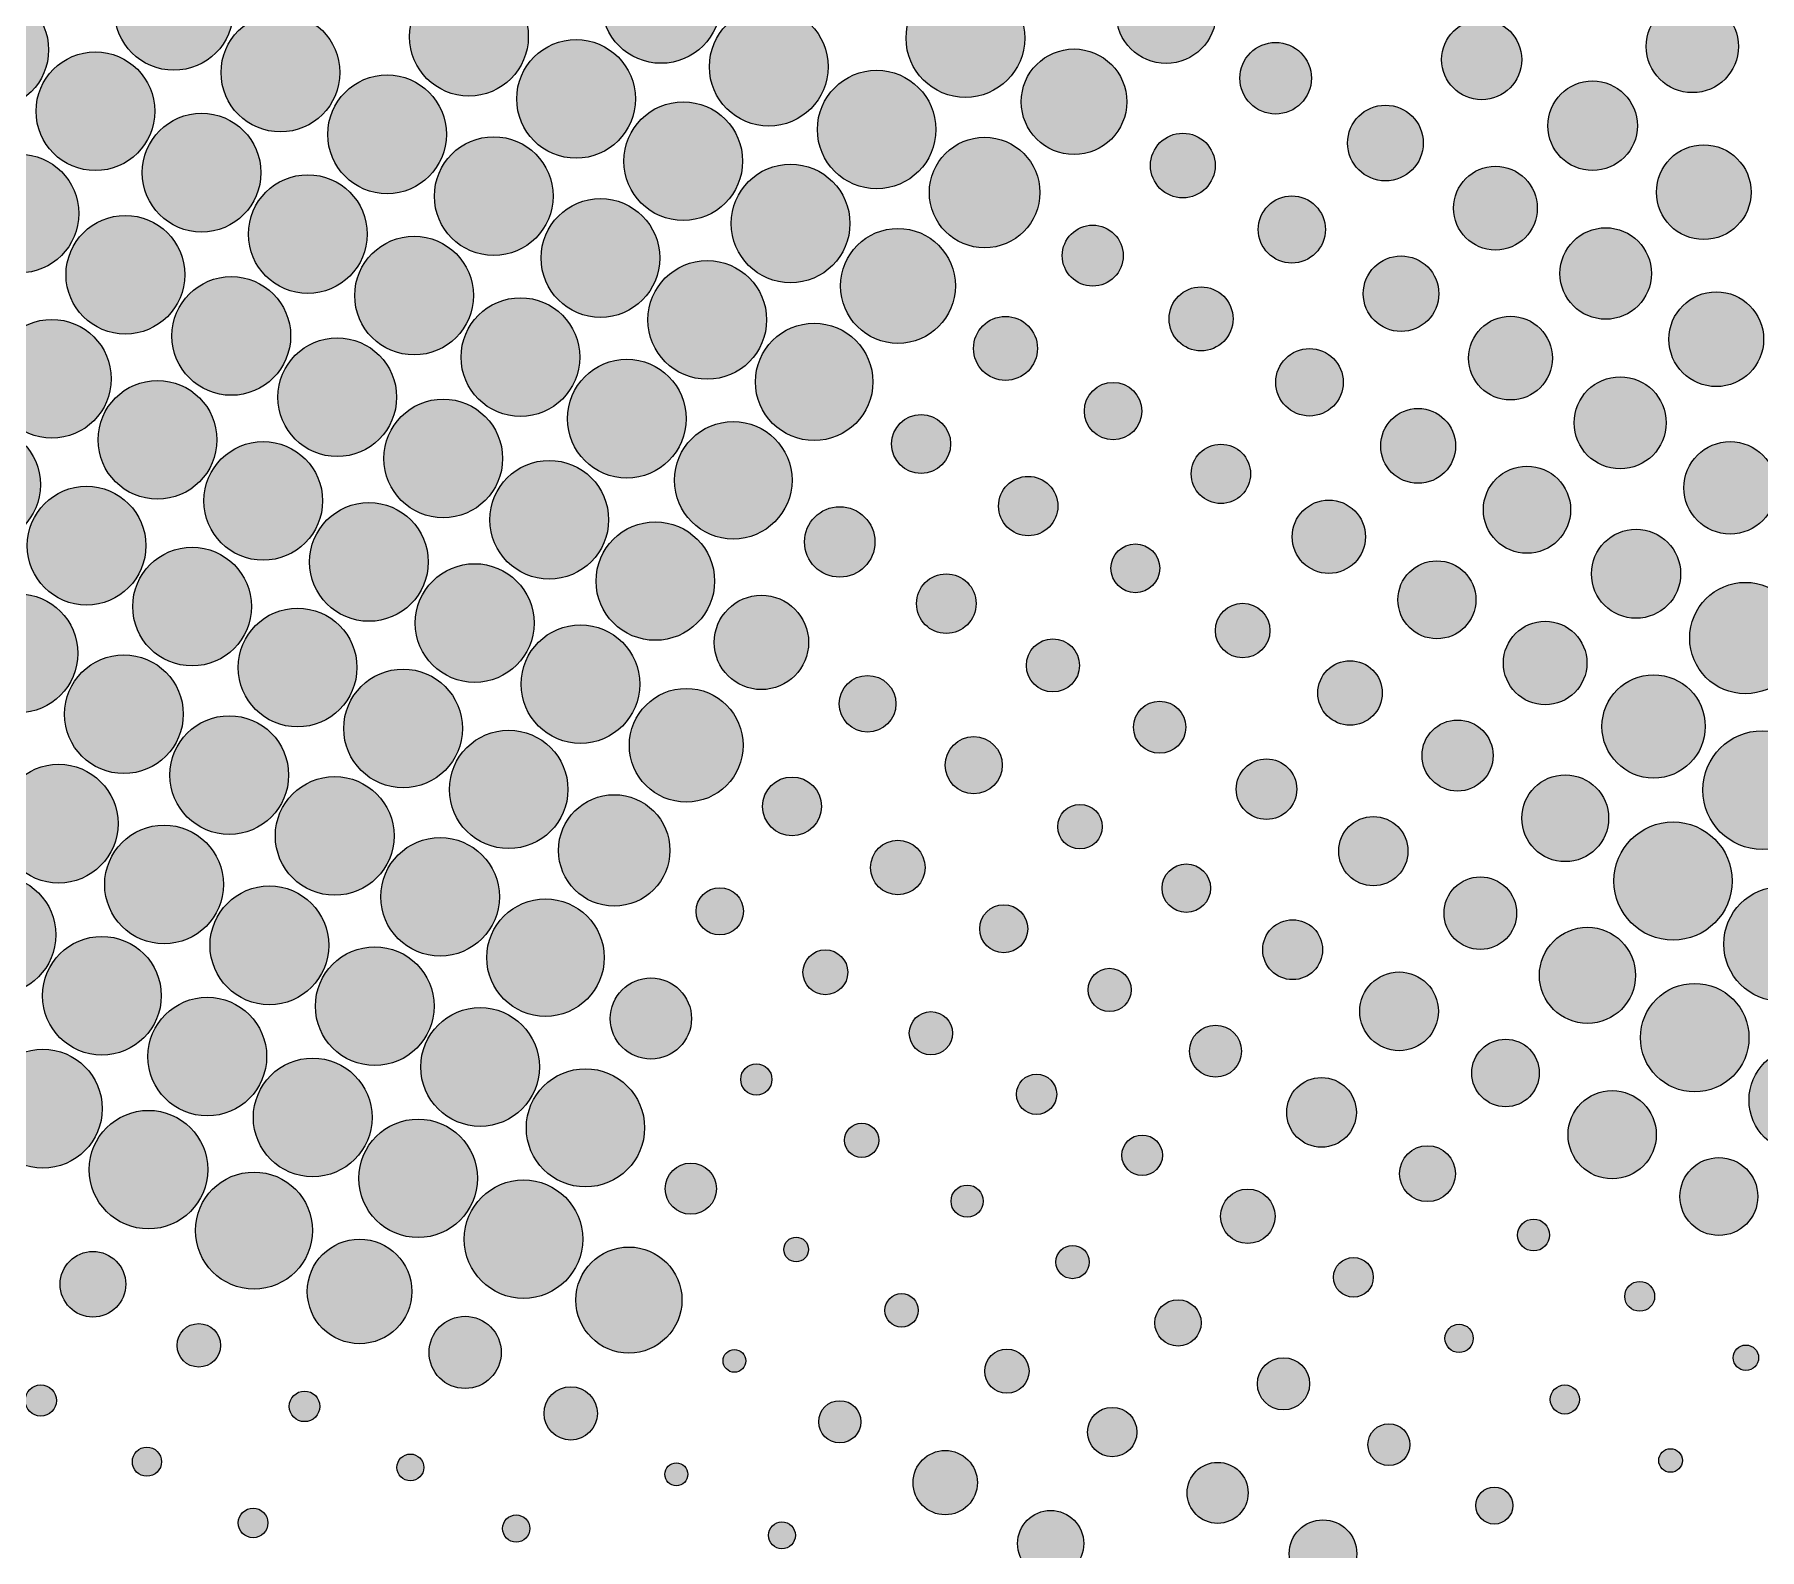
# Model space of a CAD drawing. Extents: x 3515 to 4006, y 175 to 667.
# Drawn here: x 3596.1 to 3666.5, y 485.6 to 547.4 of the extents above; entities that cross this region are included whole.
import ezdxf

# ---------------------------------------------------------------- set-up
doc = ezdxf.new("R2010")
doc.units = 0
doc.header["$MEASUREMENT"] = 0
doc.layers.add('Capa 1', color=7, linetype='Continuous', lineweight=0)

# ---------------------------------------------------------------- blocks, each defined once
blk = doc.blocks.new('Block_0')
at = {"layer": 'Capa 1', "true_color": 0x000000, "transparency": 33554687}
h = blk.add_hatch(color=18, dxfattribs=at)
h.dxf.hatch_style = 2
edge = h.paths.add_edge_path()
edge.add_arc((3621.676, 548.671), 2.421, 0, 360)
h = blk.add_hatch(color=18, dxfattribs=at)
h.dxf.hatch_style = 2
edge = h.paths.add_edge_path()
edge.add_arc((3601.806, 548.388), 2.421, 0, 360)
h = blk.add_hatch(color=18, dxfattribs=at)
h.dxf.hatch_style = 2
edge = h.paths.add_edge_path()
edge.add_arc((3642.278, 548.274), 2.031, 0, 360)
h = blk.add_hatch(color=18, dxfattribs=at)
h.dxf.hatch_style = 2
edge = h.paths.add_edge_path()
edge.add_arc((3613.841, 547.335), 2.421, 0, 360)
h = blk.add_hatch(color=18, dxfattribs=at)
h.dxf.hatch_style = 2
edge = h.paths.add_edge_path()
edge.add_arc((3634.091, 547.277), 2.418, 0, 360)
h = blk.add_hatch(color=18, dxfattribs=at)
h.dxf.hatch_style = 2
edge = h.paths.add_edge_path()
edge.add_arc((3594.273, 546.8), 2.421, 0, 360)
h = blk.add_hatch(color=18, dxfattribs=at)
h.dxf.hatch_style = 2
edge = h.paths.add_edge_path()
edge.add_arc((3606.152, 545.872), 2.421, 0, 360)
h = blk.add_hatch(color=18, dxfattribs=at)
h.dxf.hatch_style = 2
edge = h.paths.add_edge_path()
edge.add_arc((3626.071, 546.112), 2.421, 0, 360)
h = blk.add_hatch(color=18, dxfattribs=at)
h.dxf.hatch_style = 2
edge = h.paths.add_edge_path()
edge.add_arc((3663.744, 546.937), 1.883, 0, 360)
h = blk.add_hatch(color=18, dxfattribs=at)
h.dxf.hatch_style = 2
edge = h.paths.add_edge_path()
edge.add_arc((3655.151, 546.401), 1.635, 0, 360)
h = blk.add_hatch(color=18, dxfattribs=at)
h.dxf.hatch_style = 2
edge = h.paths.add_edge_path()
edge.add_arc((3618.21, 544.799), 2.421, 0, 360)
h = blk.add_hatch(color=18, dxfattribs=at)
h.dxf.hatch_style = 2
edge = h.paths.add_edge_path()
edge.add_arc((3638.522, 544.683), 2.152, 0, 360)
h = blk.add_hatch(color=18, dxfattribs=at)
h.dxf.hatch_style = 2
edge = h.paths.add_edge_path()
edge.add_arc((3646.746, 545.641), 1.46, 0, 360)
h = blk.add_hatch(color=18, dxfattribs=at)
h.dxf.hatch_style = 2
edge = h.paths.add_edge_path()
edge.add_arc((3598.603, 544.296), 2.421, 0, 360)
h = blk.add_hatch(color=18, dxfattribs=at)
h.dxf.hatch_style = 2
edge = h.paths.add_edge_path()
edge.add_arc((3610.501, 543.354), 2.421, 0, 360)
h = blk.add_hatch(color=18, dxfattribs=at)
h.dxf.hatch_style = 2
edge = h.paths.add_edge_path()
edge.add_arc((3630.47, 543.549), 2.416, 0, 360)
h = blk.add_hatch(color=18, dxfattribs=at)
h.dxf.hatch_style = 2
edge = h.paths.add_edge_path()
edge.add_arc((3659.674, 543.706), 1.826, 0, 360)
h = blk.add_hatch(color=18, dxfattribs=at)
h.dxf.hatch_style = 2
edge = h.paths.add_edge_path()
edge.add_arc((3622.583, 542.26), 2.421, 0, 360)
h = blk.add_hatch(color=18, dxfattribs=at)
h.dxf.hatch_style = 2
edge = h.paths.add_edge_path()
edge.add_arc((3602.935, 541.791), 2.421, 0, 360)
h = blk.add_hatch(color=18, dxfattribs=at)
h.dxf.hatch_style = 2
edge = h.paths.add_edge_path()
edge.add_arc((3651.224, 542.999), 1.544, 0, 360)
h = blk.add_hatch(color=18, dxfattribs=at)
h.dxf.hatch_style = 2
edge = h.paths.add_edge_path()
edge.add_arc((3614.851, 540.834), 2.421, 0, 360)
h = blk.add_hatch(color=18, dxfattribs=at)
h.dxf.hatch_style = 2
edge = h.paths.add_edge_path()
edge.add_arc((3634.875, 540.981), 2.255, 0, 360)
h = blk.add_hatch(color=18, dxfattribs=at)
h.dxf.hatch_style = 2
edge = h.paths.add_edge_path()
edge.add_arc((3642.96, 542.082), 1.319, 0, 360)
h = blk.add_hatch(color=18, dxfattribs=at)
h.dxf.hatch_style = 2
edge = h.paths.add_edge_path()
edge.add_arc((3595.506, 540.124), 2.421, 0, 360)
h = blk.add_hatch(color=18, dxfattribs=at)
h.dxf.hatch_style = 2
edge = h.paths.add_edge_path()
edge.add_arc((3664.209, 540.995), 1.931, 0, 360)
h = blk.add_hatch(color=18, dxfattribs=at)
h.dxf.hatch_style = 2
edge = h.paths.add_edge_path()
edge.add_arc((3626.96, 539.718), 2.42, 0, 360)
h = blk.add_hatch(color=18, dxfattribs=at)
h.dxf.hatch_style = 2
edge = h.paths.add_edge_path()
edge.add_arc((3655.711, 540.344), 1.708, 0, 360)
h = blk.add_hatch(color=18, dxfattribs=at)
h.dxf.hatch_style = 2
edge = h.paths.add_edge_path()
edge.add_arc((3607.268, 539.285), 2.421, 0, 360)
h = blk.add_hatch(color=18, dxfattribs=at)
h.dxf.hatch_style = 2
edge = h.paths.add_edge_path()
edge.add_arc((3619.205, 538.311), 2.421, 0, 360)
h = blk.add_hatch(color=18, dxfattribs=at)
h.dxf.hatch_style = 2
edge = h.paths.add_edge_path()
edge.add_arc((3647.406, 539.473), 1.369, 0, 360)
h = blk.add_hatch(color=18, dxfattribs=at)
h.dxf.hatch_style = 2
edge = h.paths.add_edge_path()
edge.add_arc((3599.826, 537.628), 2.421, 0, 360)
h = blk.add_hatch(color=18, dxfattribs=at)
h.dxf.hatch_style = 2
edge = h.paths.add_edge_path()
edge.add_arc((3611.603, 536.777), 2.421, 0, 360)
h = blk.add_hatch(color=18, dxfattribs=at)
h.dxf.hatch_style = 2
edge = h.paths.add_edge_path()
edge.add_arc((3631.341, 537.172), 2.343, 0, 360)
h = blk.add_hatch(color=18, dxfattribs=at)
h.dxf.hatch_style = 2
edge = h.paths.add_edge_path()
edge.add_arc((3639.286, 538.407), 1.243, 0, 360)
h = blk.add_hatch(color=18, dxfattribs=at)
h.dxf.hatch_style = 2
edge = h.paths.add_edge_path()
edge.add_arc((3660.21, 537.678), 1.866, 0, 360)
h = blk.add_hatch(color=18, dxfattribs=at)
h.dxf.hatch_style = 2
edge = h.paths.add_edge_path()
edge.add_arc((3651.861, 536.855), 1.54, 0, 360)
h = blk.add_hatch(color=18, dxfattribs=at)
h.dxf.hatch_style = 2
edge = h.paths.add_edge_path()
edge.add_arc((3623.562, 535.786), 2.42, 0, 360)
h = blk.add_hatch(color=18, dxfattribs=at)
h.dxf.hatch_style = 2
edge = h.paths.add_edge_path()
edge.add_arc((3604.147, 535.131), 2.421, 0, 360)
h = blk.add_hatch(color=18, dxfattribs=at)
h.dxf.hatch_style = 2
edge = h.paths.add_edge_path()
edge.add_arc((3643.703, 535.828), 1.305, 0, 360)
h = blk.add_hatch(color=18, dxfattribs=at)
h.dxf.hatch_style = 2
edge = h.paths.add_edge_path()
edge.add_arc((3664.72, 534.997), 1.932, 0, 360)
h = blk.add_hatch(color=18, dxfattribs=at)
h.dxf.hatch_style = 2
edge = h.paths.add_edge_path()
edge.add_arc((3615.941, 534.268), 2.421, 0, 360)
h = blk.add_hatch(color=18, dxfattribs=at)
h.dxf.hatch_style = 2
edge = h.paths.add_edge_path()
edge.add_arc((3596.827, 533.384), 2.421, 0, 360)
h = blk.add_hatch(color=18, dxfattribs=at)
h.dxf.hatch_style = 2
edge = h.paths.add_edge_path()
edge.add_arc((3627.922, 533.258), 2.395, 0, 360)
h = blk.add_hatch(color=18, dxfattribs=at)
h.dxf.hatch_style = 2
edge = h.paths.add_edge_path()
edge.add_arc((3635.726, 534.622), 1.304, 0, 360)
h = blk.add_hatch(color=18, dxfattribs=at)
h.dxf.hatch_style = 2
edge = h.paths.add_edge_path()
edge.add_arc((3656.325, 534.227), 1.707, 0, 360)
h = blk.add_hatch(color=18, dxfattribs=at)
h.dxf.hatch_style = 2
edge = h.paths.add_edge_path()
edge.add_arc((3608.468, 532.633), 2.421, 0, 360)
h = blk.add_hatch(color=18, dxfattribs=at)
h.dxf.hatch_style = 2
edge = h.paths.add_edge_path()
edge.add_arc((3620.28, 531.757), 2.421, 0, 360)
h = blk.add_hatch(color=18, dxfattribs=at)
h.dxf.hatch_style = 2
edge = h.paths.add_edge_path()
edge.add_arc((3648.127, 533.241), 1.375, 0, 360)
h = blk.add_hatch(color=18, dxfattribs=at)
h.dxf.hatch_style = 2
edge = h.paths.add_edge_path()
edge.add_arc((3660.799, 531.588), 1.877, 0, 360)
h = blk.add_hatch(color=18, dxfattribs=at)
h.dxf.hatch_style = 2
edge = h.paths.add_edge_path()
edge.add_arc((3601.137, 530.894), 2.421, 0, 360)
h = blk.add_hatch(color=18, dxfattribs=at)
h.dxf.hatch_style = 2
edge = h.paths.add_edge_path()
edge.add_arc((3640.117, 532.067), 1.172, 0, 360)
h = blk.add_hatch(color=18, dxfattribs=at)
h.dxf.hatch_style = 2
edge = h.paths.add_edge_path()
edge.add_arc((3612.792, 530.134), 2.421, 0, 360)
h = blk.add_hatch(color=18, dxfattribs=at)
h.dxf.hatch_style = 2
edge = h.paths.add_edge_path()
edge.add_arc((3652.558, 530.647), 1.527, 0, 360)
h = blk.add_hatch(color=18, dxfattribs=at)
h.dxf.hatch_style = 2
edge = h.paths.add_edge_path()
edge.add_arc((3593.94, 529.063), 2.421, 0, 360)
h = blk.add_hatch(color=18, dxfattribs=at)
h.dxf.hatch_style = 2
edge = h.paths.add_edge_path()
edge.add_arc((3624.621, 529.245), 2.397, 0, 360)
h = blk.add_hatch(color=18, dxfattribs=at)
h.dxf.hatch_style = 2
edge = h.paths.add_edge_path()
edge.add_arc((3632.285, 530.728), 1.203, 0, 360)
h = blk.add_hatch(color=18, dxfattribs=at)
h.dxf.hatch_style = 2
edge = h.paths.add_edge_path()
edge.add_arc((3605.449, 528.404), 2.421, 0, 360)
h = blk.add_hatch(color=18, dxfattribs=at)
h.dxf.hatch_style = 2
edge = h.paths.add_edge_path()
edge.add_arc((3644.513, 529.507), 1.209, 0, 360)
h = blk.add_hatch(color=18, dxfattribs=at)
h.dxf.hatch_style = 2
edge = h.paths.add_edge_path()
edge.add_arc((3665.283, 528.937), 1.885, 0, 360)
h = blk.add_hatch(color=18, dxfattribs=at)
h.dxf.hatch_style = 2
edge = h.paths.add_edge_path()
edge.add_arc((3617.116, 527.635), 2.421, 0, 360)
h = blk.add_hatch(color=18, dxfattribs=at)
h.dxf.hatch_style = 2
edge = h.paths.add_edge_path()
edge.add_arc((3636.652, 528.194), 1.21, 0, 360)
h = blk.add_hatch(color=18, dxfattribs=at)
h.dxf.hatch_style = 2
edge = h.paths.add_edge_path()
edge.add_arc((3656.998, 528.044), 1.778, 0, 360)
h = blk.add_hatch(color=18, dxfattribs=at)
h.dxf.hatch_style = 2
edge = h.paths.add_edge_path()
edge.add_arc((3598.243, 526.578), 2.421, 0, 360)
h = blk.add_hatch(color=18, dxfattribs=at)
h.dxf.hatch_style = 2
edge = h.paths.add_edge_path()
edge.add_arc((3648.915, 526.941), 1.495, 0, 360)
h = blk.add_hatch(color=18, dxfattribs=at)
h.dxf.hatch_style = 2
edge = h.paths.add_edge_path()
edge.add_arc((3609.761, 525.913), 2.421, 0, 360)
h = blk.add_hatch(color=18, dxfattribs=at)
h.dxf.hatch_style = 2
edge = h.paths.add_edge_path()
edge.add_arc((3628.965, 526.73), 1.437, 0, 360)
h = blk.add_hatch(color=18, dxfattribs=at)
h.dxf.hatch_style = 2
edge = h.paths.add_edge_path()
edge.add_arc((3621.442, 525.134), 2.417, 0, 360)
h = blk.add_hatch(color=18, dxfattribs=at)
h.dxf.hatch_style = 2
edge = h.paths.add_edge_path()
edge.add_arc((3661.447, 525.432), 1.818, 0, 360)
h = blk.add_hatch(color=18, dxfattribs=at)
h.dxf.hatch_style = 2
edge = h.paths.add_edge_path()
edge.add_arc((3602.547, 524.093), 2.421, 0, 360)
h = blk.add_hatch(color=18, dxfattribs=at)
h.dxf.hatch_style = 2
edge = h.paths.add_edge_path()
edge.add_arc((3641.023, 525.656), 0.996, 0, 360)
h = blk.add_hatch(color=18, dxfattribs=at)
h.dxf.hatch_style = 2
edge = h.paths.add_edge_path()
edge.add_arc((3614.074, 523.422), 2.421, 0, 360)
h = blk.add_hatch(color=18, dxfattribs=at)
h.dxf.hatch_style = 2
edge = h.paths.add_edge_path()
edge.add_arc((3653.324, 524.37), 1.59, 0, 360)
h = blk.add_hatch(color=18, dxfattribs=at)
h.dxf.hatch_style = 2
edge = h.paths.add_edge_path()
edge.add_arc((3633.312, 524.213), 1.215, 0, 360)
h = blk.add_hatch(color=18, dxfattribs=at)
h.dxf.hatch_style = 2
edge = h.paths.add_edge_path()
edge.add_arc((3665.905, 522.81), 2.271, 0, 360)
h = blk.add_hatch(color=18, dxfattribs=at)
h.dxf.hatch_style = 2
edge = h.paths.add_edge_path()
edge.add_arc((3595.466, 522.186), 2.421, 0, 360)
h = blk.add_hatch(color=18, dxfattribs=at)
h.dxf.hatch_style = 2
edge = h.paths.add_edge_path()
edge.add_arc((3625.77, 522.632), 1.924, 0, 360)
h = blk.add_hatch(color=18, dxfattribs=at)
h.dxf.hatch_style = 2
edge = h.paths.add_edge_path()
edge.add_arc((3645.399, 523.115), 1.112, 0, 360)
h = blk.add_hatch(color=18, dxfattribs=at)
h.dxf.hatch_style = 2
edge = h.paths.add_edge_path()
edge.add_arc((3606.851, 521.608), 2.421, 0, 360)
h = blk.add_hatch(color=18, dxfattribs=at)
h.dxf.hatch_style = 2
edge = h.paths.add_edge_path()
edge.add_arc((3618.388, 520.93), 2.418, 0, 360)
h = blk.add_hatch(color=18, dxfattribs=at)
h.dxf.hatch_style = 2
edge = h.paths.add_edge_path()
edge.add_arc((3657.739, 521.791), 1.703, 0, 360)
h = blk.add_hatch(color=18, dxfattribs=at)
h.dxf.hatch_style = 2
edge = h.paths.add_edge_path()
edge.add_arc((3599.765, 519.704), 2.421, 0, 360)
h = blk.add_hatch(color=18, dxfattribs=at)
h.dxf.hatch_style = 2
edge = h.paths.add_edge_path()
edge.add_arc((3637.661, 521.694), 1.083, 0, 360)
h = blk.add_hatch(color=18, dxfattribs=at)
h.dxf.hatch_style = 2
edge = h.paths.add_edge_path()
edge.add_arc((3611.156, 519.122), 2.421, 0, 360)
h = blk.add_hatch(color=18, dxfattribs=at)
h.dxf.hatch_style = 2
edge = h.paths.add_edge_path()
edge.add_arc((3649.78, 520.569), 1.314, 0, 360)
h = blk.add_hatch(color=18, dxfattribs=at)
h.dxf.hatch_style = 2
edge = h.paths.add_edge_path()
edge.add_arc((3622.703, 518.437), 2.32, 0, 360)
h = blk.add_hatch(color=18, dxfattribs=at)
h.dxf.hatch_style = 2
edge = h.paths.add_edge_path()
edge.add_arc((3630.1, 520.128), 1.157, 0, 360)
h = blk.add_hatch(color=18, dxfattribs=at)
h.dxf.hatch_style = 2
edge = h.paths.add_edge_path()
edge.add_arc((3662.163, 519.205), 2.107, 0, 360)
h = blk.add_hatch(color=18, dxfattribs=at)
h.dxf.hatch_style = 2
edge = h.paths.add_edge_path()
edge.add_arc((3642.014, 519.172), 1.064, 0, 360)
h = blk.add_hatch(color=18, dxfattribs=at)
h.dxf.hatch_style = 2
edge = h.paths.add_edge_path()
edge.add_arc((3604.064, 517.222), 2.421, 0, 360)
h = blk.add_hatch(color=18, dxfattribs=at)
h.dxf.hatch_style = 2
edge = h.paths.add_edge_path()
edge.add_arc((3654.166, 518.018), 1.449, 0, 360)
h = blk.add_hatch(color=18, dxfattribs=at)
h.dxf.hatch_style = 2
edge = h.paths.add_edge_path()
edge.add_arc((3615.461, 516.636), 2.415, 0, 360)
h = blk.add_hatch(color=18, dxfattribs=at)
h.dxf.hatch_style = 2
edge = h.paths.add_edge_path()
edge.add_arc((3634.431, 517.624), 1.164, 0, 360)
h = blk.add_hatch(color=18, dxfattribs=at)
h.dxf.hatch_style = 2
edge = h.paths.add_edge_path()
edge.add_arc((3666.595, 516.61), 2.42, 0, 360)
h = blk.add_hatch(color=18, dxfattribs=at)
h.dxf.hatch_style = 2
edge = h.paths.add_edge_path()
edge.add_arc((3646.371, 516.647), 1.235, 0, 360)
h = blk.add_hatch(color=18, dxfattribs=at)
h.dxf.hatch_style = 2
edge = h.paths.add_edge_path()
edge.add_arc((3597.105, 515.24), 2.421, 0, 360)
h = blk.add_hatch(color=18, dxfattribs=at)
h.dxf.hatch_style = 2
edge = h.paths.add_edge_path()
edge.add_arc((3658.558, 515.462), 1.771, 0, 360)
h = blk.add_hatch(color=18, dxfattribs=at)
h.dxf.hatch_style = 2
edge = h.paths.add_edge_path()
edge.add_arc((3608.364, 514.739), 2.421, 0, 360)
h = blk.add_hatch(color=18, dxfattribs=at)
h.dxf.hatch_style = 2
edge = h.paths.add_edge_path()
edge.add_arc((3627.019, 515.944), 1.198, 0, 360)
h = blk.add_hatch(color=18, dxfattribs=at)
h.dxf.hatch_style = 2
edge = h.paths.add_edge_path()
edge.add_arc((3619.766, 514.15), 2.272, 0, 360)
h = blk.add_hatch(color=18, dxfattribs=at)
h.dxf.hatch_style = 2
edge = h.paths.add_edge_path()
edge.add_arc((3638.765, 515.117), 0.905, 0, 360)
h = blk.add_hatch(color=18, dxfattribs=at)
h.dxf.hatch_style = 2
edge = h.paths.add_edge_path()
edge.add_arc((3601.403, 512.759), 2.421, 0, 360)
h = blk.add_hatch(color=18, dxfattribs=at)
h.dxf.hatch_style = 2
edge = h.paths.add_edge_path()
edge.add_arc((3650.731, 514.119), 1.412, 0, 360)
h = blk.add_hatch(color=18, dxfattribs=at)
h.dxf.hatch_style = 2
edge = h.paths.add_edge_path()
edge.add_arc((3662.956, 512.9), 2.411, 0, 360)
h = blk.add_hatch(color=18, dxfattribs=at)
h.dxf.hatch_style = 2
edge = h.paths.add_edge_path()
edge.add_arc((3612.663, 512.257), 2.417, 0, 360)
h = blk.add_hatch(color=18, dxfattribs=at)
h.dxf.hatch_style = 2
edge = h.paths.add_edge_path()
edge.add_arc((3631.335, 513.45), 1.112, 0, 360)
h = blk.add_hatch(color=18, dxfattribs=at)
h.dxf.hatch_style = 2
edge = h.paths.add_edge_path()
edge.add_arc((3594.569, 510.704), 2.421, 0, 360)
h = blk.add_hatch(color=18, dxfattribs=at)
h.dxf.hatch_style = 2
edge = h.paths.add_edge_path()
edge.add_arc((3643.1, 512.609), 0.989, 0, 360)
h = blk.add_hatch(color=18, dxfattribs=at)
h.dxf.hatch_style = 2
edge = h.paths.add_edge_path()
edge.add_arc((3655.095, 511.588), 1.481, 0, 360)
h = blk.add_hatch(color=18, dxfattribs=at)
h.dxf.hatch_style = 2
edge = h.paths.add_edge_path()
edge.add_arc((3605.7, 510.277), 2.421, 0, 360)
h = blk.add_hatch(color=18, dxfattribs=at)
h.dxf.hatch_style = 2
edge = h.paths.add_edge_path()
edge.add_arc((3624.072, 511.664), 0.965, 0, 360)
h = blk.add_hatch(color=18, dxfattribs=at)
h.dxf.hatch_style = 2
edge = h.paths.add_edge_path()
edge.add_arc((3667.362, 510.331), 2.337, 0, 360)
h = blk.add_hatch(color=18, dxfattribs=at)
h.dxf.hatch_style = 2
edge = h.paths.add_edge_path()
edge.add_arc((3616.963, 509.775), 2.395, 0, 360)
h = blk.add_hatch(color=18, dxfattribs=at)
h.dxf.hatch_style = 2
edge = h.paths.add_edge_path()
edge.add_arc((3635.654, 510.955), 0.98, 0, 360)
h = blk.add_hatch(color=18, dxfattribs=at)
h.dxf.hatch_style = 2
edge = h.paths.add_edge_path()
edge.add_arc((3647.439, 510.099), 1.221, 0, 360)
h = blk.add_hatch(color=18, dxfattribs=at)
h.dxf.hatch_style = 2
edge = h.paths.add_edge_path()
edge.add_arc((3659.464, 509.052), 1.96, 0, 360)
h = blk.add_hatch(color=18, dxfattribs=at)
h.dxf.hatch_style = 2
edge = h.paths.add_edge_path()
edge.add_arc((3598.868, 508.222), 2.421, 0, 360)
h = blk.add_hatch(color=18, dxfattribs=at)
h.dxf.hatch_style = 2
edge = h.paths.add_edge_path()
edge.add_arc((3609.998, 507.796), 2.421, 0, 360)
h = blk.add_hatch(color=18, dxfattribs=at)
h.dxf.hatch_style = 2
edge = h.paths.add_edge_path()
edge.add_arc((3628.378, 509.177), 0.915, 0, 360)
h = blk.add_hatch(color=18, dxfattribs=at)
h.dxf.hatch_style = 2
edge = h.paths.add_edge_path()
edge.add_arc((3621.262, 507.292), 1.657, 0, 360)
h = blk.add_hatch(color=18, dxfattribs=at)
h.dxf.hatch_style = 2
edge = h.paths.add_edge_path()
edge.add_arc((3639.973, 508.459), 0.881, 0, 360)
h = blk.add_hatch(color=18, dxfattribs=at)
h.dxf.hatch_style = 2
edge = h.paths.add_edge_path()
edge.add_arc((3651.78, 507.586), 1.605, 0, 360)
h = blk.add_hatch(color=18, dxfattribs=at)
h.dxf.hatch_style = 2
edge = h.paths.add_edge_path()
edge.add_arc((3663.839, 506.512), 2.213, 0, 360)
h = blk.add_hatch(color=18, dxfattribs=at)
h.dxf.hatch_style = 2
edge = h.paths.add_edge_path()
edge.add_arc((3603.168, 505.74), 2.421, 0, 360)
h = blk.add_hatch(color=18, dxfattribs=at)
h.dxf.hatch_style = 2
edge = h.paths.add_edge_path()
edge.add_arc((3614.296, 505.315), 2.42, 0, 360)
h = blk.add_hatch(color=18, dxfattribs=at)
h.dxf.hatch_style = 2
edge = h.paths.add_edge_path()
edge.add_arc((3632.685, 506.69), 0.882, 0, 360)
h = blk.add_hatch(color=18, dxfattribs=at)
h.dxf.hatch_style = 2
edge = h.paths.add_edge_path()
edge.add_arc((3644.294, 505.962), 1.06, 0, 360)
h = blk.add_hatch(color=18, dxfattribs=at)
h.dxf.hatch_style = 2
edge = h.paths.add_edge_path()
edge.add_arc((3596.463, 503.615), 2.421, 0, 360)
h = blk.add_hatch(color=18, dxfattribs=at)
h.dxf.hatch_style = 2
edge = h.paths.add_edge_path()
edge.add_arc((3656.124, 505.071), 1.377, 0, 360)
h = blk.add_hatch(color=18, dxfattribs=at)
h.dxf.hatch_style = 2
edge = h.paths.add_edge_path()
edge.add_arc((3668.219, 503.966), 2.163, 0, 360)
h = blk.add_hatch(color=18, dxfattribs=at)
h.dxf.hatch_style = 2
edge = h.paths.add_edge_path()
edge.add_arc((3607.467, 503.257), 2.421, 0, 360)
h = blk.add_hatch(color=18, dxfattribs=at)
h.dxf.hatch_style = 2
edge = h.paths.add_edge_path()
edge.add_arc((3618.593, 502.834), 2.411, 0, 360)
h = blk.add_hatch(color=18, dxfattribs=at)
h.dxf.hatch_style = 2
edge = h.paths.add_edge_path()
edge.add_arc((3625.562, 504.809), 0.637, 0, 360)
h = blk.add_hatch(color=18, dxfattribs=at)
h.dxf.hatch_style = 2
edge = h.paths.add_edge_path()
edge.add_arc((3636.993, 504.202), 0.821, 0, 360)
h = blk.add_hatch(color=18, dxfattribs=at)
h.dxf.hatch_style = 2
edge = h.paths.add_edge_path()
edge.add_arc((3648.617, 503.464), 1.421, 0, 360)
h = blk.add_hatch(color=18, dxfattribs=at)
h.dxf.hatch_style = 2
edge = h.paths.add_edge_path()
edge.add_arc((3660.472, 502.554), 1.8, 0, 360)
h = blk.add_hatch(color=18, dxfattribs=at)
h.dxf.hatch_style = 2
edge = h.paths.add_edge_path()
edge.add_arc((3600.768, 501.13), 2.417, 0, 360)
h = blk.add_hatch(color=18, dxfattribs=at)
h.dxf.hatch_style = 2
edge = h.paths.add_edge_path()
edge.add_arc((3611.767, 500.775), 2.417, 0, 360)
h = blk.add_hatch(color=18, dxfattribs=at)
h.dxf.hatch_style = 2
edge = h.paths.add_edge_path()
edge.add_arc((3629.862, 502.327), 0.697, 0, 360)
h = blk.add_hatch(color=18, dxfattribs=at)
h.dxf.hatch_style = 2
edge = h.paths.add_edge_path()
edge.add_arc((3641.301, 501.714), 0.827, 0, 360)
h = blk.add_hatch(color=18, dxfattribs=at)
h.dxf.hatch_style = 2
edge = h.paths.add_edge_path()
edge.add_arc((3652.941, 500.964), 1.141, 0, 360)
h = blk.add_hatch(color=18, dxfattribs=at)
h.dxf.hatch_style = 2
edge = h.paths.add_edge_path()
edge.add_arc((3605.073, 498.645), 2.386, 0, 360)
h = blk.add_hatch(color=18, dxfattribs=at)
h.dxf.hatch_style = 2
edge = h.paths.add_edge_path()
edge.add_arc((3622.891, 500.352), 1.045, 0, 360)
h = blk.add_hatch(color=18, dxfattribs=at)
h.dxf.hatch_style = 2
edge = h.paths.add_edge_path()
edge.add_arc((3664.824, 500.033), 1.587, 0, 360)
h = blk.add_hatch(color=18, dxfattribs=at)
h.dxf.hatch_style = 2
edge = h.paths.add_edge_path()
edge.add_arc((3616.067, 498.293), 2.415, 0, 360)
h = blk.add_hatch(color=18, dxfattribs=at)
h.dxf.hatch_style = 2
edge = h.paths.add_edge_path()
edge.add_arc((3634.162, 499.844), 0.657, 0, 360)
h = blk.add_hatch(color=18, dxfattribs=at)
h.dxf.hatch_style = 2
edge = h.paths.add_edge_path()
edge.add_arc((3645.61, 499.226), 1.111, 0, 360)
h = blk.add_hatch(color=18, dxfattribs=at)
h.dxf.hatch_style = 2
edge = h.paths.add_edge_path()
edge.add_arc((3657.267, 498.463), 0.651, 0, 360)
h = blk.add_hatch(color=18, dxfattribs=at)
h.dxf.hatch_style = 2
edge = h.paths.add_edge_path()
edge.add_arc((3609.379, 496.16), 2.131, 0, 360)
h = blk.add_hatch(color=18, dxfattribs=at)
h.dxf.hatch_style = 2
edge = h.paths.add_edge_path()
edge.add_arc((3627.188, 497.871), 0.501, 0, 360)
h = blk.add_hatch(color=18, dxfattribs=at)
h.dxf.hatch_style = 2
edge = h.paths.add_edge_path()
edge.add_arc((3598.504, 496.453), 1.339, 0, 360)
h = blk.add_hatch(color=18, dxfattribs=at)
h.dxf.hatch_style = 2
edge = h.paths.add_edge_path()
edge.add_arc((3620.366, 495.81), 2.163, 0, 360)
h = blk.add_hatch(color=18, dxfattribs=at)
h.dxf.hatch_style = 2
edge = h.paths.add_edge_path()
edge.add_arc((3638.463, 497.361), 0.679, 0, 360)
h = blk.add_hatch(color=18, dxfattribs=at)
h.dxf.hatch_style = 2
edge = h.paths.add_edge_path()
edge.add_arc((3649.919, 496.737), 0.81, 0, 360)
h = blk.add_hatch(color=18, dxfattribs=at)
h.dxf.hatch_style = 2
edge = h.paths.add_edge_path()
edge.add_arc((3631.486, 495.39), 0.681, 0, 360)
h = blk.add_hatch(color=18, dxfattribs=at)
h.dxf.hatch_style = 2
edge = h.paths.add_edge_path()
edge.add_arc((3661.596, 495.96), 0.609, 0, 360)
h = blk.add_hatch(color=18, dxfattribs=at)
h.dxf.hatch_style = 2
edge = h.paths.add_edge_path()
edge.add_arc((3642.763, 494.878), 0.944, 0, 360)
h = blk.add_hatch(color=18, dxfattribs=at)
h.dxf.hatch_style = 2
edge = h.paths.add_edge_path()
edge.add_arc((3602.819, 493.963), 0.887, 0, 360)
h = blk.add_hatch(color=18, dxfattribs=at)
h.dxf.hatch_style = 2
edge = h.paths.add_edge_path()
edge.add_arc((3613.685, 493.674), 1.472, 0, 360)
h = blk.add_hatch(color=18, dxfattribs=at)
h.dxf.hatch_style = 2
edge = h.paths.add_edge_path()
edge.add_arc((3654.23, 494.247), 0.577, 0, 360)
h = blk.add_hatch(color=18, dxfattribs=at)
h.dxf.hatch_style = 2
edge = h.paths.add_edge_path()
edge.add_arc((3665.927, 493.456), 0.519, 0, 360)
h = blk.add_hatch(color=18, dxfattribs=at)
h.dxf.hatch_style = 2
edge = h.paths.add_edge_path()
edge.add_arc((3624.666, 493.328), 0.462, 0, 360)
h = blk.add_hatch(color=18, dxfattribs=at)
h.dxf.hatch_style = 2
edge = h.paths.add_edge_path()
edge.add_arc((3635.784, 492.909), 0.903, 0, 360)
h = blk.add_hatch(color=18, dxfattribs=at)
h.dxf.hatch_style = 2
edge = h.paths.add_edge_path()
edge.add_arc((3647.064, 492.395), 1.064, 0, 360)
h = blk.add_hatch(color=18, dxfattribs=at)
h.dxf.hatch_style = 2
edge = h.paths.add_edge_path()
edge.add_arc((3596.376, 491.712), 0.639, 0, 360)
h = blk.add_hatch(color=18, dxfattribs=at)
h.dxf.hatch_style = 2
edge = h.paths.add_edge_path()
edge.add_arc((3607.135, 491.473), 0.623, 0, 360)
h = blk.add_hatch(color=18, dxfattribs=at)
h.dxf.hatch_style = 2
edge = h.paths.add_edge_path()
edge.add_arc((3617.992, 491.188), 1.087, 0, 360)
h = blk.add_hatch(color=18, dxfattribs=at)
h.dxf.hatch_style = 2
edge = h.paths.add_edge_path()
edge.add_arc((3658.542, 491.756), 0.594, 0, 360)
h = blk.add_hatch(color=18, dxfattribs=at)
h.dxf.hatch_style = 2
edge = h.paths.add_edge_path()
edge.add_arc((3628.967, 490.845), 0.861, 0, 360)
h = blk.add_hatch(color=18, dxfattribs=at)
h.dxf.hatch_style = 2
edge = h.paths.add_edge_path()
edge.add_arc((3640.081, 490.427), 1.006, 0, 360)
h = blk.add_hatch(color=18, dxfattribs=at)
h.dxf.hatch_style = 2
edge = h.paths.add_edge_path()
edge.add_arc((3651.365, 489.912), 0.855, 0, 360)
h = blk.add_hatch(color=18, dxfattribs=at)
h.dxf.hatch_style = 2
edge = h.paths.add_edge_path()
edge.add_arc((3600.705, 489.216), 0.594, 0, 360)
h = blk.add_hatch(color=18, dxfattribs=at)
h.dxf.hatch_style = 2
edge = h.paths.add_edge_path()
edge.add_arc((3662.854, 489.265), 0.481, 0, 360)
h = blk.add_hatch(color=18, dxfattribs=at)
h.dxf.hatch_style = 2
edge = h.paths.add_edge_path()
edge.add_arc((3611.452, 488.982), 0.547, 0, 360)
h = blk.add_hatch(color=18, dxfattribs=at)
h.dxf.hatch_style = 2
edge = h.paths.add_edge_path()
edge.add_arc((3622.3, 488.702), 0.466, 0, 360)
h = blk.add_hatch(color=18, dxfattribs=at)
h.dxf.hatch_style = 2
edge = h.paths.add_edge_path()
edge.add_arc((3633.267, 488.362), 1.312, 0, 360)
h = blk.add_hatch(color=18, dxfattribs=at)
h.dxf.hatch_style = 2
edge = h.paths.add_edge_path()
edge.add_arc((3644.379, 487.946), 1.244, 0, 360)
h = blk.add_hatch(color=18, dxfattribs=at)
h.dxf.hatch_style = 2
edge = h.paths.add_edge_path()
edge.add_arc((3655.666, 487.428), 0.754, 0, 360)
h = blk.add_hatch(color=18, dxfattribs=at)
h.dxf.hatch_style = 2
edge = h.paths.add_edge_path()
edge.add_arc((3605.036, 486.719), 0.604, 0, 360)
h = blk.add_hatch(color=18, dxfattribs=at)
h.dxf.hatch_style = 2
edge = h.paths.add_edge_path()
edge.add_arc((3615.77, 486.49), 0.556, 0, 360)
h = blk.add_hatch(color=18, dxfattribs=at)
h.dxf.hatch_style = 2
edge = h.paths.add_edge_path()
edge.add_arc((3637.568, 485.879), 1.348, 0, 360)
h = blk.add_hatch(color=18, dxfattribs=at)
h.dxf.hatch_style = 2
edge = h.paths.add_edge_path()
edge.add_arc((3626.608, 486.215), 0.548, 0, 360)
h = blk.add_hatch(color=18, dxfattribs=at)
h.dxf.hatch_style = 2
edge = h.paths.add_edge_path()
edge.add_arc((3648.677, 485.465), 1.379, 0, 360)
at = {"layer": 'Capa 1'}
for centre, radius in [((3621.676, 548.671), 2.421), ((3601.806, 548.388), 2.421), ((3642.278, 548.274), 2.031), ((3613.841, 547.335), 2.421), ((3634.091, 547.277), 2.418), ((3594.273, 546.8), 2.421), ((3606.152, 545.872), 2.421), ((3626.071, 546.112), 2.421), ((3663.744, 546.937), 1.883), ((3655.151, 546.401), 1.635), ((3618.21, 544.799), 2.421), ((3638.522, 544.683), 2.152), ((3646.746, 545.641), 1.46), ((3598.603, 544.296), 2.421), ((3610.501, 543.354), 2.421), ((3630.47, 543.549), 2.416), ((3659.674, 543.706), 1.826), ((3622.583, 542.26), 2.421), ((3602.935, 541.791), 2.421), ((3651.224, 542.999), 1.544), ((3614.851, 540.834), 2.421), ((3634.875, 540.981), 2.255), ((3642.96, 542.082), 1.319), ((3595.506, 540.124), 2.421), ((3664.209, 540.995), 1.931), ((3626.96, 539.718), 2.42), ((3655.711, 540.344), 1.708), ((3607.268, 539.285), 2.421), ((3619.205, 538.311), 2.421), ((3647.406, 539.473), 1.369), ((3599.826, 537.628), 2.421), ((3611.603, 536.777), 2.421), ((3631.341, 537.172), 2.343), ((3639.286, 538.407), 1.243), ((3660.21, 537.678), 1.866), ((3651.861, 536.855), 1.54), ((3623.562, 535.786), 2.42), ((3604.147, 535.131), 2.421), ((3643.703, 535.828), 1.305), ((3664.72, 534.997), 1.932), ((3615.941, 534.268), 2.421), ((3596.827, 533.384), 2.421), ((3627.922, 533.258), 2.395), ((3635.726, 534.622), 1.304), ((3656.325, 534.227), 1.707), ((3608.468, 532.633), 2.421), ((3620.28, 531.757), 2.421), ((3648.127, 533.241), 1.375), ((3660.799, 531.588), 1.877), ((3601.137, 530.894), 2.421), ((3640.117, 532.067), 1.172), ((3612.792, 530.134), 2.421), ((3652.558, 530.647), 1.527), ((3593.94, 529.063), 2.421), ((3624.621, 529.245), 2.397), ((3632.285, 530.728), 1.203), ((3605.449, 528.404), 2.421), ((3644.513, 529.507), 1.209), ((3665.283, 528.937), 1.885), ((3617.116, 527.635), 2.421), ((3636.652, 528.194), 1.21), ((3656.998, 528.044), 1.778), ((3598.243, 526.578), 2.421), ((3648.915, 526.941), 1.495), ((3609.761, 525.913), 2.421), ((3628.965, 526.73), 1.437), ((3621.442, 525.134), 2.417), ((3661.447, 525.432), 1.818), ((3602.547, 524.093), 2.421), ((3641.023, 525.656), 0.996), ((3614.074, 523.422), 2.421), ((3653.324, 524.37), 1.59), ((3633.312, 524.213), 1.215), ((3665.905, 522.81), 2.271), ((3595.466, 522.186), 2.421), ((3625.77, 522.632), 1.924), ((3645.399, 523.115), 1.112), ((3606.851, 521.608), 2.421), ((3618.388, 520.93), 2.418), ((3657.739, 521.791), 1.703), ((3599.765, 519.704), 2.421), ((3637.661, 521.694), 1.083), ((3611.156, 519.122), 2.421), ((3649.78, 520.569), 1.314), ((3622.703, 518.437), 2.32), ((3630.1, 520.128), 1.157), ((3662.163, 519.205), 2.107), ((3642.014, 519.172), 1.064), ((3604.064, 517.222), 2.421), ((3654.166, 518.018), 1.449), ((3615.461, 516.636), 2.415), ((3634.431, 517.624), 1.164), ((3666.595, 516.61), 2.42), ((3646.371, 516.647), 1.235), ((3597.105, 515.24), 2.421), ((3658.558, 515.462), 1.771), ((3608.364, 514.739), 2.421), ((3627.019, 515.944), 1.198), ((3619.766, 514.15), 2.272), ((3638.765, 515.117), 0.905), ((3601.403, 512.759), 2.421), ((3650.731, 514.119), 1.412), ((3662.956, 512.9), 2.411), ((3612.663, 512.257), 2.417), ((3631.335, 513.45), 1.112), ((3594.569, 510.704), 2.421), ((3643.1, 512.609), 0.989), ((3655.095, 511.588), 1.481), ((3605.7, 510.277), 2.421), ((3624.072, 511.664), 0.965), ((3667.362, 510.331), 2.337), ((3616.963, 509.775), 2.395), ((3635.654, 510.955), 0.98), ((3647.439, 510.099), 1.221), ((3659.464, 509.052), 1.96), ((3598.868, 508.222), 2.421), ((3609.998, 507.796), 2.421), ((3628.378, 509.177), 0.915), ((3621.262, 507.292), 1.657), ((3639.973, 508.459), 0.881), ((3651.78, 507.586), 1.605), ((3663.839, 506.512), 2.213), ((3603.168, 505.74), 2.421), ((3614.296, 505.315), 2.42), ((3632.685, 506.69), 0.882), ((3644.294, 505.962), 1.06), ((3596.463, 503.615), 2.421), ((3656.124, 505.071), 1.377), ((3668.219, 503.966), 2.163), ((3607.467, 503.257), 2.421), ((3618.593, 502.834), 2.411), ((3625.562, 504.809), 0.637), ((3636.993, 504.202), 0.821), ((3648.617, 503.464), 1.421), ((3660.472, 502.554), 1.8), ((3600.768, 501.13), 2.417), ((3611.767, 500.775), 2.417), ((3629.862, 502.327), 0.697), ((3641.301, 501.714), 0.827), ((3652.941, 500.964), 1.141), ((3605.073, 498.645), 2.386), ((3622.891, 500.352), 1.045), ((3664.824, 500.033), 1.587), ((3616.067, 498.293), 2.415), ((3634.162, 499.844), 0.657), ((3645.61, 499.226), 1.111), ((3657.267, 498.463), 0.651), ((3609.379, 496.16), 2.131), ((3627.188, 497.871), 0.501), ((3598.504, 496.453), 1.339), ((3620.366, 495.81), 2.163), ((3638.463, 497.361), 0.679), ((3649.919, 496.737), 0.81), ((3631.486, 495.39), 0.681), ((3661.596, 495.96), 0.609), ((3642.763, 494.878), 0.944), ((3602.819, 493.963), 0.887), ((3613.685, 493.674), 1.472), ((3654.23, 494.247), 0.577), ((3665.927, 493.456), 0.519), ((3624.666, 493.328), 0.462), ((3635.784, 492.909), 0.903), ((3647.064, 492.395), 1.064), ((3596.376, 491.712), 0.639), ((3607.135, 491.473), 0.623), ((3617.992, 491.188), 1.087), ((3658.542, 491.756), 0.594), ((3628.967, 490.845), 0.861), ((3640.081, 490.427), 1.006), ((3651.365, 489.912), 0.855), ((3600.705, 489.216), 0.594), ((3662.854, 489.265), 0.481), ((3611.452, 488.982), 0.547), ((3622.3, 488.702), 0.466), ((3633.267, 488.362), 1.312), ((3644.379, 487.946), 1.244), ((3655.666, 487.428), 0.754), ((3605.036, 486.719), 0.604), ((3615.77, 486.49), 0.556), ((3637.568, 485.879), 1.348), ((3626.608, 486.215), 0.548), ((3648.677, 485.465), 1.379)]:
    blk.add_circle(centre, radius, dxfattribs=at)

msp = doc.modelspace()

# ---------------------------------------------------------------- block references
at = {"layer": 'Capa 1'}
msp.add_blockref('Block_0', (0, 0), dxfattribs=at)

doc.saveas('drawing.dxf')
